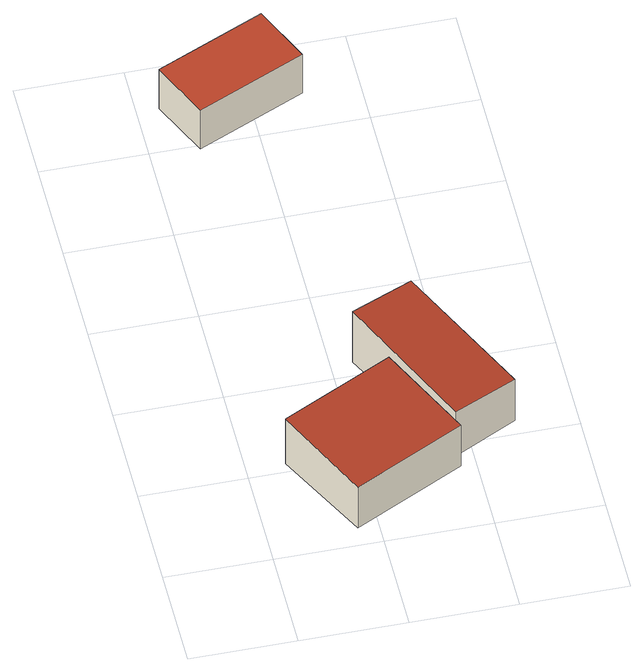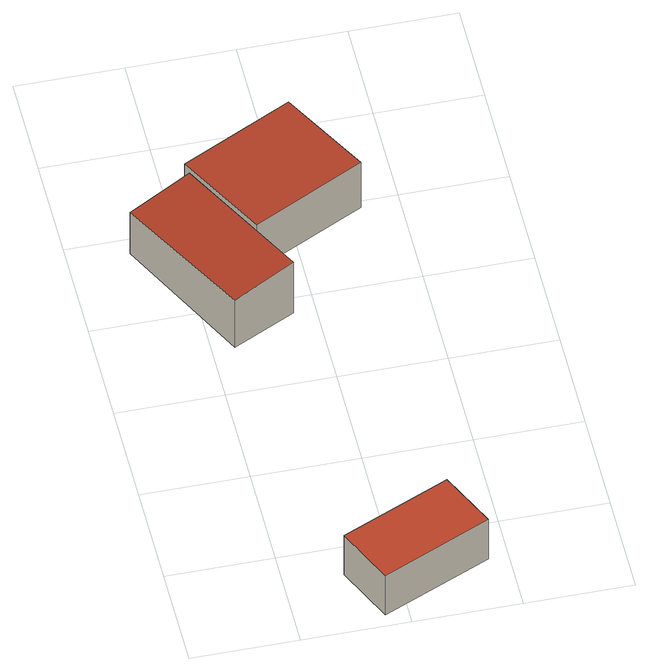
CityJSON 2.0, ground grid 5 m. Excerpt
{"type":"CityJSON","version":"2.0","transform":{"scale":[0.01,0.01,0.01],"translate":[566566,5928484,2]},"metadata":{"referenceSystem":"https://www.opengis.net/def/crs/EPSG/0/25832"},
"CityObjects":{
"building1":{"type":"Building","attributes":{"Grundfläche 2D":"29.426976","Grundhöhe NN":"2.175"},"geometry":[{"type":"Solid","lod":"3","boundaries":[[[[0,1,2,3]],[[4,5,3,2]],[[5,6,0,3]],[[6,7,1,0]],[[7,4,2,1]],[[7,6,5,4]]]],"semantics":{"surfaces":[{"type":"RoofSurface"},{"type":"WallSurface"},{"type":"GroundSurface"}],"values":[[0,1,1,1,1,2]]}}]},
"building2":{"type":"Building","attributes":{"Grundfläche 2D":"24.170714","Grundhöhe NN":"2.069"},"geometry":[{"type":"Solid","lod":"3","boundaries":[[[[8,9,10,11]],[[12,13,11,10]],[[13,14,8,11]],[[14,15,9,8]],[[15,12,10,9]],[[15,14,13,12]]]],"semantics":{"surfaces":[{"type":"RoofSurface"},{"type":"WallSurface"},{"type":"GroundSurface"}],"values":[[0,1,1,1,1,2]]}}]},
"building3":{"type":"Building","attributes":{"Grundfläche 2D":"16.991782","Grundhöhe NN":"2.360"},"geometry":[{"type":"Solid","lod":"3","boundaries":[[[[16,17,18,19]],[[20,21,19,18]],[[21,22,16,19]],[[22,23,17,16]],[[23,20,18,17]],[[23,22,21,20]]]],"semantics":{"surfaces":[{"type":"RoofSurface"},{"type":"WallSurface"},{"type":"GroundSurface"}],"values":[[0,1,1,1,1,2]]}}]}
},
"vertices":[
[926,360,278],[701,807,304],[176,544,304],[401,96,278],[176,544,17],[401,96,17],[926,360,17],[701,807,17],
[896,1229,308],[600,1084,331],[920,430,293],[1220,583,271],[920,430,7],[1220,583,7],[896,1229,7],[600,1084,7],
[733,2683,284],[609,2960,288],[97,2732,288],[221,2455,284],[97,2732,36],[221,2455,36],[733,2683,36],[609,2960,36]
]}
